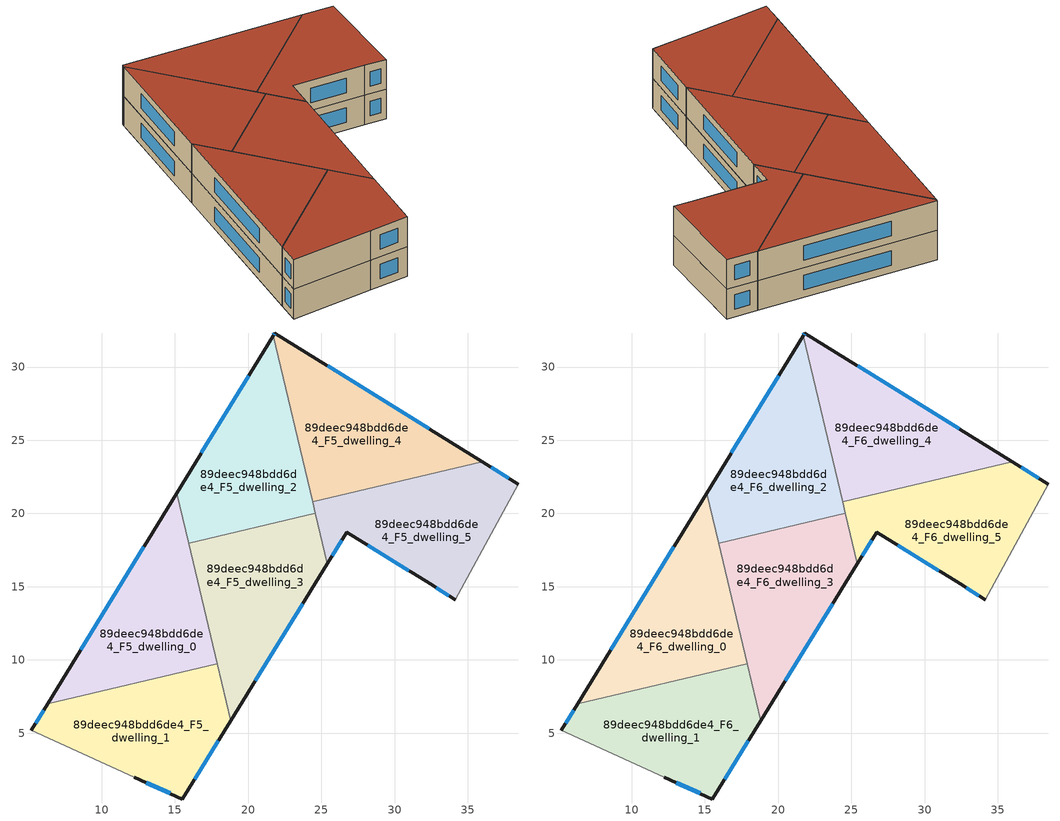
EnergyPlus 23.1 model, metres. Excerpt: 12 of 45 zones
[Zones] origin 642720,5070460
89deec948bdd6de4_F5_dwelling_0
 floor to 89deec948bdd6de4_F4_dwelling_0 (EU_floor_Construction): 15.12,21.4 17.87,9.75 6.31,7.02 z15
 wall outside (EU_wall_Construction): 15.12,21.4 6.31,7.02 z15:18
 wall to 89deec948bdd6de4_F5_dwelling_1 (EU_wall_Construction): 6.31,7.02 17.87,9.75 z15:18
 wall to 89deec948bdd6de4_F5_dwelling_3 (EU_wall_Construction): 17.87,9.75 15.93,17.97 z15:18
 wall to 89deec948bdd6de4_F5_dwelling_2 (EU_wall_Construction): 15.93,17.97 15.12,21.4 z15:18
 window (EU_Window_Construction): 12.87,17.72 8.56,10.69 z15.77:17.23
89deec948bdd6de4_F5_dwelling_1
 floor to 89deec948bdd6de4_F4_dwelling_1 (EU_floor_Construction): 17.87,9.75 18.8,5.85 15.51,0.5 12.2,2 5.2,5.21 6.31,7.02 z15
 wall outside (EU_wall_Construction): 12.2,2 15.51,0.5 18.8,5.85 / 6.31,7.02 5.2,5.21 z15:18
 wall adiabatic (EU_wall_Construction): 5.2,5.21 12.2,2 z15:18
 wall to 89deec948bdd6de4_F5_dwelling_3 (EU_wall_Construction): 18.8,5.85 17.87,9.75 z15:18
 window (EU_Window_Construction): 16.35,1.87 17.96,4.48 / 13.05,1.62 14.66,0.89 / 6.02,6.56 5.48,5.67 z15.77:17.23
89deec948bdd6de4_F5_dwelling_2
 floor to 89deec948bdd6de4_F4_dwelling_2 (EU_floor_Construction): 21.71,32.15 24.58,20.01 15.93,17.97 15.12,21.4 z15
 wall outside (EU_wall_Construction): 21.71,32.15 15.12,21.4 z15:18
 wall to 89deec948bdd6de4_F5_dwelling_3 (EU_wall_Construction): 15.93,17.97 24.58,20.01 z15:18
 wall to 89deec948bdd6de4_F5_dwelling_4 (EU_wall_Construction): 24.4,20.8 21.71,32.15 z15:18
 wall to 89deec948bdd6de4_F5_dwelling_5 (EU_wall_Construction): 24.58,20.01 24.4,20.8 z15:18
 window (EU_Window_Construction): 20.03,29.4 16.81,24.14 z15.77:17.23
89deec948bdd6de4_F5_dwelling_3
 floor to 89deec948bdd6de4_F4_dwelling_3 (EU_floor_Construction): 24.58,20.01 25.4,16.57 18.8,5.85 15.93,17.97 z15
 wall outside (EU_wall_Construction): 18.8,5.85 25.4,16.57 z15:18
 wall to 89deec948bdd6de4_F5_dwelling_5 (EU_wall_Construction): 25.4,16.57 24.58,20.01 z15:18
 window (EU_Window_Construction): 20.48,8.59 23.71,13.83 z15.77:17.23
89deec948bdd6de4_F5_dwelling_4
 floor to 89deec948bdd6de4_F4_dwelling_4 (EU_floor_Construction): 35.98,23.53 24.4,20.8 21.71,32.15 21.82,32.32 z15
 wall outside (EU_wall_Construction): 35.98,23.53 21.82,32.32 21.71,32.15 z15:18
 wall to 89deec948bdd6de4_F5_dwelling_5 (EU_wall_Construction): 24.4,20.8 35.98,23.53 z15:18
 window (EU_Window_Construction): 21.79,32.28 21.74,32.2 / 32.36,25.78 25.43,30.08 z15.77:17.23
89deec948bdd6de4_F5_dwelling_5
 floor to 89deec948bdd6de4_F4_dwelling_5 (EU_floor_Construction): 38.43,22.01 34.12,14.11 32.42,15.21 26.72,18.71 25.4,16.57 24.4,20.8 35.98,23.53 z15
 wall outside (EU_wall_Construction): 25.4,16.57 26.72,18.71 32.42,15.21 34.12,14.11 / 38.43,22.01 35.98,23.53 z15:18
 wall adiabatic (EU_wall_Construction): 34.12,14.11 38.43,22.01 z15:18
 window (EU_Window_Construction): 25.73,17.11 26.38,18.16 / 37.8,22.4 36.6,23.15 / 32.86,14.93 33.69,14.39 / 28.17,17.82 30.96,16.1 z15.77:17.23
89deec948bdd6de4_F6_dwelling_0
 floor to 89deec948bdd6de4_F5_dwelling_0 (EU_floor_Construction): 15.12,21.4 17.87,9.75 6.31,7.02 z18
 wall outside (EU_wall_Construction): 15.12,21.4 6.31,7.02 z18:21
 wall to 89deec948bdd6de4_F6_dwelling_1 (EU_wall_Construction): 6.31,7.02 17.87,9.75 z18:21
 wall to 89deec948bdd6de4_F6_dwelling_3 (EU_wall_Construction): 17.87,9.75 15.93,17.97 z18:21
 wall to 89deec948bdd6de4_F6_dwelling_2 (EU_wall_Construction): 15.93,17.97 15.12,21.4 z18:21
 window (EU_Window_Construction): 12.87,17.72 8.56,10.69 z18.77:20.23
 roof outside (EU_roof_Construction): 17.87,9.75 15.12,21.4 6.31,7.02 z21
89deec948bdd6de4_F6_dwelling_1
 floor to 89deec948bdd6de4_F5_dwelling_1 (EU_floor_Construction): 17.87,9.75 18.8,5.85 15.51,0.5 12.2,2 5.2,5.21 6.31,7.02 z18
 wall outside (EU_wall_Construction): 12.2,2 15.51,0.5 18.8,5.85 / 6.31,7.02 5.2,5.21 z18:21
 wall adiabatic (EU_wall_Construction): 5.2,5.21 12.2,2 z18:21
 wall to 89deec948bdd6de4_F6_dwelling_3 (EU_wall_Construction): 18.8,5.85 17.87,9.75 z18:21
 window (EU_Window_Construction): 16.35,1.87 17.96,4.48 / 13.05,1.62 14.66,0.89 / 6.02,6.56 5.48,5.67 z18.77:20.23
 roof outside (EU_roof_Construction): 15.51,0.5 18.8,5.85 17.87,9.75 6.31,7.02 5.2,5.21 12.2,2 z21
89deec948bdd6de4_F6_dwelling_2
 floor to 89deec948bdd6de4_F5_dwelling_2 (EU_floor_Construction): 21.71,32.15 24.58,20.01 15.93,17.97 15.12,21.4 z18
 wall outside (EU_wall_Construction): 21.71,32.15 15.12,21.4 z18:21
 wall to 89deec948bdd6de4_F6_dwelling_3 (EU_wall_Construction): 15.93,17.97 24.58,20.01 z18:21
 wall to 89deec948bdd6de4_F6_dwelling_4 (EU_wall_Construction): 24.4,20.8 21.71,32.15 z18:21
 wall to 89deec948bdd6de4_F6_dwelling_5 (EU_wall_Construction): 24.58,20.01 24.4,20.8 z18:21
 window (EU_Window_Construction): 20.03,29.4 16.81,24.14 z18.77:20.23
 roof outside (EU_roof_Construction): 24.58,20.01 21.71,32.15 15.12,21.4 15.93,17.97 z21
89deec948bdd6de4_F6_dwelling_3
 floor to 89deec948bdd6de4_F5_dwelling_3 (EU_floor_Construction): 24.58,20.01 25.4,16.57 18.8,5.85 15.93,17.97 z18
 wall outside (EU_wall_Construction): 18.8,5.85 25.4,16.57 z18:21
 wall to 89deec948bdd6de4_F6_dwelling_5 (EU_wall_Construction): 25.4,16.57 24.58,20.01 z18:21
 window (EU_Window_Construction): 20.48,8.59 23.71,13.83 z18.77:20.23
 roof outside (EU_roof_Construction): 18.8,5.85 25.4,16.57 24.58,20.01 15.93,17.97 z21
89deec948bdd6de4_F6_dwelling_4
 floor to 89deec948bdd6de4_F5_dwelling_4 (EU_floor_Construction): 35.98,23.53 24.4,20.8 21.71,32.15 21.82,32.32 z18
 wall outside (EU_wall_Construction): 35.98,23.53 21.82,32.32 21.71,32.15 z18:21
 wall to 89deec948bdd6de4_F6_dwelling_5 (EU_wall_Construction): 24.4,20.8 35.98,23.53 z18:21
 window (EU_Window_Construction): 21.79,32.28 21.74,32.2 / 32.36,25.78 25.43,30.08 z18.77:20.23
 roof outside (EU_roof_Construction): 35.98,23.53 21.82,32.32 21.71,32.15 24.4,20.8 z21
89deec948bdd6de4_F6_dwelling_5
 floor to 89deec948bdd6de4_F5_dwelling_5 (EU_floor_Construction): 38.43,22.01 34.12,14.11 32.42,15.21 26.72,18.71 25.4,16.57 24.4,20.8 35.98,23.53 z18
 wall outside (EU_wall_Construction): 25.4,16.57 26.72,18.71 32.42,15.21 34.12,14.11 / 38.43,22.01 35.98,23.53 z18:21
 wall adiabatic (EU_wall_Construction): 34.12,14.11 38.43,22.01 z18:21
 window (EU_Window_Construction): 25.73,17.11 26.38,18.16 / 37.8,22.4 36.6,23.15 / 32.86,14.93 33.69,14.39 / 28.17,17.82 30.96,16.1 z18.77:20.23
 roof outside (EU_roof_Construction): 34.12,14.11 38.43,22.01 35.98,23.53 24.4,20.8 25.4,16.57 26.72,18.71 32.42,15.21 z21
[Building]
EU S2 Campaign: North Axis=0; Terrain=City; Solar Distribution=FullExterior
[Site:Location]
Lyon-Bron: Latitude=45.75; Longitude=5; Time Zone=1; Elevation=198
[SizingPeriod:WeatherFileDays]
AnnualSizingPeriod: Begin Month=1; Begin Day of Month=1; End Month=12; End Day of Month=31; Day of Week for Start Day=Monday; Use Weather File Daylight Saving Period=No; Use Weather File Rain and Snow Indicators=No
[MATERIAL]
EU_InternalMass_Material: Roughness=MediumRough; Thickness=0.1; Conductivity=1; Density=1800; Specific Heat=900; Thermal Absorptance=0.9; Solar Absorptance=0.7; Visible Absorptance=0.7
[MATERIAL:NOMASS] Roughness=MediumRough; Thermal Absorptance=0.9; Solar Absorptance=0.7; Visible Absorptance=0.7
Name | Thermal Resistance
EU_wall_NoMass | 0.370959
EU_roof_NoMass | 0.369943
EU_floor_NoMass | 0.443696
[WINDOWMATERIAL:SIMPLEGLAZINGSYSTEM]
EU_Window_SimpleGlazing: UFactor=2.34218; Solar Heat Gain Coefficient=0.76; Visible Transmittance=0.76
[CONSTRUCTION]
EU_wall_Construction: EU_wall_NoMass
EU_roof_Construction: EU_roof_NoMass
EU_floor_Construction: EU_floor_NoMass
EU_Window_Construction: EU_Window_SimpleGlazing
EU_InternalMass_Construction: EU_InternalMass_Material
[ZONE] Type=1; Multiplier=1; Ceiling Height=autocalculate; Floor Area=autocalculate; Part of Total Floor Area=Yes
Name | Volume
89deec948bdd6de4_F5_dwelling_0; 89deec948bdd6de4_F6_dwelling_0 | 213.31
89deec948bdd6de4_F5_dwelling_1; 89deec948bdd6de4_F6_dwelling_1 | 213.277
89deec948bdd6de4_F5_dwelling_2; 89deec948bdd6de4_F6_dwelling_2 | 213.283
89deec948bdd6de4_F5_dwelling_3; 89deec948bdd6de4_F6_dwelling_3 | 213.282
89deec948bdd6de4_F5_dwelling_4; 89deec948bdd6de4_F6_dwelling_4 | 213.267
89deec948bdd6de4_F5_dwelling_5; 89deec948bdd6de4_F6_dwelling_5 | 213.292
[INTERNALMASS] Construction=EU_InternalMass_Construction
Name | Zone or ZoneList | Surface Area
89deec948bdd6de4_F5_dwelling_0_EU_InternalMass | 89deec948bdd6de4_F5_dwelling_0 | 71.1036
89deec948bdd6de4_F5_dwelling_1_EU_InternalMass | 89deec948bdd6de4_F5_dwelling_1 | 71.092
89deec948bdd6de4_F5_dwelling_2_EU_InternalMass | 89deec948bdd6de4_F5_dwelling_2 | 71.1
89deec948bdd6de4_F5_dwelling_3_EU_InternalMass | 89deec948bdd6de4_F5_dwelling_3 | 71.094
89deec948bdd6de4_F5_dwelling_4_EU_InternalMass | 89deec948bdd6de4_F5_dwelling_4 | 71.0891
89deec948bdd6de4_F5_dwelling_5_EU_InternalMass | 89deec948bdd6de4_F5_dwelling_5 | 71.0979
89deec948bdd6de4_F6_dwelling_0_EU_InternalMass | 89deec948bdd6de4_F6_dwelling_0 | 71.1036
89deec948bdd6de4_F6_dwelling_1_EU_InternalMass | 89deec948bdd6de4_F6_dwelling_1 | 71.092
89deec948bdd6de4_F6_dwelling_2_EU_InternalMass | 89deec948bdd6de4_F6_dwelling_2 | 71.1
89deec948bdd6de4_F6_dwelling_3_EU_InternalMass | 89deec948bdd6de4_F6_dwelling_3 | 71.094
89deec948bdd6de4_F6_dwelling_4_EU_InternalMass | 89deec948bdd6de4_F6_dwelling_4 | 71.0891
89deec948bdd6de4_F6_dwelling_5_EU_InternalMass | 89deec948bdd6de4_F6_dwelling_5 | 71.0979
[OTHEREQUIPMENT] Fuel Type=Electricity; Design Level Calculation Method=Watts/Area; Power per Zone Floor Area=1; Fraction Latent=0; Fraction Radiant=0; Fraction Lost=0; Carbon Dioxide Generation Rate=0; EndUse Subcategory=EU_Step8_InternalGains
Name | Zone or ZoneList or Space or SpaceList | Schedule
EU_Step8_InternalGain_89deec948bdd6de4_F5_dwelling_0_f000 | 89deec948bdd6de4_F5_dwelling_0 | EU_Step8_GainSchedule_89deec948bdd6de4_F5_dwelling_0_f000
EU_Step8_InternalGain_89deec948bdd6de4_F5_dwelling_1_f000 | 89deec948bdd6de4_F5_dwelling_1 | EU_Step8_GainSchedule_89deec948bdd6de4_F5_dwelling_1_f000
EU_Step8_InternalGain_89deec948bdd6de4_F5_dwelling_2_f000 | 89deec948bdd6de4_F5_dwelling_2 | EU_Step8_GainSchedule_89deec948bdd6de4_F5_dwelling_2_f000
EU_Step8_InternalGain_89deec948bdd6de4_F5_dwelling_3_f000 | 89deec948bdd6de4_F5_dwelling_3 | EU_Step8_GainSchedule_89deec948bdd6de4_F5_dwelling_3_f000
EU_Step8_InternalGain_89deec948bdd6de4_F5_dwelling_4_f000 | 89deec948bdd6de4_F5_dwelling_4 | EU_Step8_GainSchedule_89deec948bdd6de4_F5_dwelling_4_f000
EU_Step8_InternalGain_89deec948bdd6de4_F5_dwelling_5_f000 | 89deec948bdd6de4_F5_dwelling_5 | EU_Step8_GainSchedule_89deec948bdd6de4_F5_dwelling_5_f000
EU_Step8_InternalGain_89deec948bdd6de4_F6_dwelling_0_f000 | 89deec948bdd6de4_F6_dwelling_0 | EU_Step8_GainSchedule_89deec948bdd6de4_F6_dwelling_0_f000
EU_Step8_InternalGain_89deec948bdd6de4_F6_dwelling_1_f000 | 89deec948bdd6de4_F6_dwelling_1 | EU_Step8_GainSchedule_89deec948bdd6de4_F6_dwelling_1_f000
EU_Step8_InternalGain_89deec948bdd6de4_F6_dwelling_2_f000 | 89deec948bdd6de4_F6_dwelling_2 | EU_Step8_GainSchedule_89deec948bdd6de4_F6_dwelling_2_f000
EU_Step8_InternalGain_89deec948bdd6de4_F6_dwelling_3_f000 | 89deec948bdd6de4_F6_dwelling_3 | EU_Step8_GainSchedule_89deec948bdd6de4_F6_dwelling_3_f000
EU_Step8_InternalGain_89deec948bdd6de4_F6_dwelling_4_f000 | 89deec948bdd6de4_F6_dwelling_4 | EU_Step8_GainSchedule_89deec948bdd6de4_F6_dwelling_4_f000
EU_Step8_InternalGain_89deec948bdd6de4_F6_dwelling_5_f000 | 89deec948bdd6de4_F6_dwelling_5 | EU_Step8_GainSchedule_89deec948bdd6de4_F6_dwelling_5_f000
[ZONEVENTILATION:DESIGNFLOWRATE] Schedule=EU_AlwaysOn; Design Flow Rate Calculation Method=AirChanges/Hour; Air Changes per Hour=0.44192; Ventilation Type=Natural; Fan Pressure Rise=0; Fan Total Efficiency=1; Constant Term Coefficient=1; Temperature Term Coefficient=0; Velocity Term Coefficient=0; Velocity Squared Term Coefficient=0; Minimum Indoor Temperature=-100; Maximum Indoor Temperature=100; Delta Temperature=-100; Minimum Outdoor Temperature=-100; Maximum Outdoor Temperature=100; Maximum Wind Speed=40
Name | Zone or ZoneList or Space or SpaceList
EU_ConstantAir_89deec948bdd6de4_F5_dwelling_0 | 89deec948bdd6de4_F5_dwelling_0
EU_ConstantAir_89deec948bdd6de4_F5_dwelling_1 | 89deec948bdd6de4_F5_dwelling_1
EU_ConstantAir_89deec948bdd6de4_F5_dwelling_2 | 89deec948bdd6de4_F5_dwelling_2
EU_ConstantAir_89deec948bdd6de4_F5_dwelling_3 | 89deec948bdd6de4_F5_dwelling_3
EU_ConstantAir_89deec948bdd6de4_F5_dwelling_4 | 89deec948bdd6de4_F5_dwelling_4
EU_ConstantAir_89deec948bdd6de4_F5_dwelling_5 | 89deec948bdd6de4_F5_dwelling_5
EU_ConstantAir_89deec948bdd6de4_F6_dwelling_0 | 89deec948bdd6de4_F6_dwelling_0
EU_ConstantAir_89deec948bdd6de4_F6_dwelling_1 | 89deec948bdd6de4_F6_dwelling_1
EU_ConstantAir_89deec948bdd6de4_F6_dwelling_2 | 89deec948bdd6de4_F6_dwelling_2
EU_ConstantAir_89deec948bdd6de4_F6_dwelling_3 | 89deec948bdd6de4_F6_dwelling_3
EU_ConstantAir_89deec948bdd6de4_F6_dwelling_4 | 89deec948bdd6de4_F6_dwelling_4
EU_ConstantAir_89deec948bdd6de4_F6_dwelling_5 | 89deec948bdd6de4_F6_dwelling_5
[HVACTEMPLATE:THERMOSTAT] Constant Heating Setpoint=20; Constant Cooling Setpoint=50
EU_HeatOnly_89deec948bdd6de4_F1_dwelling_0; EU_HeatOnly_89deec948bdd6de4_F1_dwelling_1; EU_HeatOnly_89deec948bdd6de4_F1_dwelling_2; EU_HeatOnly_89deec948bdd6de4_F1_dwelling_3; EU_HeatOnly_89deec948bdd6de4_F1_dwelling_4; EU_HeatOnly_89deec948bdd6de4_F1_dwelling_5; EU_HeatOnly_89deec948bdd6de4_F1_dwelling_6; EU_HeatOnly_89deec948bdd6de4_F2_dwelling_0; EU_HeatOnly_89deec948bdd6de4_F2_dwelling_1; EU_HeatOnly_89deec948bdd6de4_F2_dwelling_2; EU_HeatOnly_89deec948bdd6de4_F2_dwelling_3; EU_HeatOnly_89deec948bdd6de4_F2_dwelling_4; EU_HeatOnly_89deec948bdd6de4_F2_dwelling_5; EU_HeatOnly_89deec948bdd6de4_F2_dwelling_6; EU_HeatOnly_89deec948bdd6de4_F3_dwelling_0; EU_HeatOnly_89deec948bdd6de4_F3_dwelling_1; EU_HeatOnly_89deec948bdd6de4_F3_dwelling_2; EU_HeatOnly_89deec948bdd6de4_F3_dwelling_3; EU_HeatOnly_89deec948bdd6de4_F3_dwelling_4; EU_HeatOnly_89deec948bdd6de4_F3_dwelling_5; EU_HeatOnly_89deec948bdd6de4_F4_dwelling_0; EU_HeatOnly_89deec948bdd6de4_F4_dwelling_1; EU_HeatOnly_89deec948bdd6de4_F4_dwelling_2; EU_HeatOnly_89deec948bdd6de4_F4_dwelling_3; EU_HeatOnly_89deec948bdd6de4_F4_dwelling_4; EU_HeatOnly_89deec948bdd6de4_F4_dwelling_5; EU_HeatOnly_89deec948bdd6de4_F5_dwelling_0; EU_HeatOnly_89deec948bdd6de4_F5_dwelling_1; EU_HeatOnly_89deec948bdd6de4_F5_dwelling_2; EU_HeatOnly_89deec948bdd6de4_F5_dwelling_3; EU_HeatOnly_89deec948bdd6de4_F5_dwelling_4; EU_HeatOnly_89deec948bdd6de4_F5_dwelling_5; EU_HeatOnly_89deec948bdd6de4_F6_dwelling_0; EU_HeatOnly_89deec948bdd6de4_F6_dwelling_1; EU_HeatOnly_89deec948bdd6de4_F6_dwelling_2; EU_HeatOnly_89deec948bdd6de4_F6_dwelling_3; EU_HeatOnly_89deec948bdd6de4_F6_dwelling_4; EU_HeatOnly_89deec948bdd6de4_F6_dwelling_5
[HVACTEMPLATE:ZONE:IDEALLOADSAIRSYSTEM] System Availability Schedule=EU_AlwaysOn; Maximum Heating Supply Air Temperature=50; Minimum Cooling Supply Air Temperature=13; Maximum Heating Supply Air Humidity Ratio=0.0156; Minimum Cooling Supply Air Humidity Ratio=0.0077; Heating Limit=NoLimit; Cooling Limit=NoLimit; Heating Availability Schedule=EU_AlwaysOn; Cooling Availability Schedule=EU_CoolingOff; Dehumidification Control Type=ConstantSensibleHeatRatio; Cooling Sensible Heat Ratio=0.7; Dehumidification Setpoint=60; Humidification Control Type=None; Humidification Setpoint=30; Outdoor Air Method=None; Outdoor Air Flow Rate per Person=0.00944; Outdoor Air Flow Rate per Zone Floor Area=0; Outdoor Air Flow Rate per Zone=0; Demand Controlled Ventilation Type=None; Outdoor Air Economizer Type=NoEconomizer; Heat Recovery Type=None; Sensible Heat Recovery Effectiveness=0.7; Latent Heat Recovery Effectiveness=0.65
Name | Template Thermostat
89deec948bdd6de4_F5_dwelling_0 | EU_HeatOnly_89deec948bdd6de4_F5_dwelling_0
89deec948bdd6de4_F5_dwelling_1 | EU_HeatOnly_89deec948bdd6de4_F5_dwelling_1
89deec948bdd6de4_F5_dwelling_2 | EU_HeatOnly_89deec948bdd6de4_F5_dwelling_2
89deec948bdd6de4_F5_dwelling_3 | EU_HeatOnly_89deec948bdd6de4_F5_dwelling_3
89deec948bdd6de4_F5_dwelling_4 | EU_HeatOnly_89deec948bdd6de4_F5_dwelling_4
89deec948bdd6de4_F5_dwelling_5 | EU_HeatOnly_89deec948bdd6de4_F5_dwelling_5
89deec948bdd6de4_F6_dwelling_0 | EU_HeatOnly_89deec948bdd6de4_F6_dwelling_0
89deec948bdd6de4_F6_dwelling_1 | EU_HeatOnly_89deec948bdd6de4_F6_dwelling_1
89deec948bdd6de4_F6_dwelling_2 | EU_HeatOnly_89deec948bdd6de4_F6_dwelling_2
89deec948bdd6de4_F6_dwelling_3 | EU_HeatOnly_89deec948bdd6de4_F6_dwelling_3
89deec948bdd6de4_F6_dwelling_4 | EU_HeatOnly_89deec948bdd6de4_F6_dwelling_4
89deec948bdd6de4_F6_dwelling_5 | EU_HeatOnly_89deec948bdd6de4_F6_dwelling_5
[SIZING:ZONE] Zone Cooling Design Supply Air Temperature Input Method=SupplyAirTemperature; Zone Cooling Design Supply Air Temperature=13; Zone Heating Design Supply Air Temperature Input Method=SupplyAirTemperature; Zone Heating Design Supply Air Temperature=50; Zone Cooling Design Supply Air Humidity Ratio=0.008; Zone Heating Design Supply Air Humidity Ratio=0.008; Cooling Design Air Flow Method=DesignDay; Cooling Design Air Flow Rate=0; Cooling Minimum Air Flow per Zone Floor Area=0.000762; Cooling Minimum Air Flow=0; Cooling Minimum Air Flow Fraction=0.2; Heating Design Air Flow Method=DesignDay; Heating Design Air Flow Rate=0; Heating Maximum Air Flow per Zone Floor Area=0.002032; Heating Maximum Air Flow=0.141576; Heating Maximum Air Flow Fraction=0.3; Account for Dedicated Outdoor Air System=No; Dedicated Outdoor Air System Control Strategy=NeutralSupplyAir; Dedicated Outdoor Air Low Setpoint Temperature for Design=autosize; Dedicated Outdoor Air High Setpoint Temperature for Design=autosize; Zone Load Sizing Method=Sensible Load Only No Latent Load; Zone Latent Cooling Design Supply Air Humidity Ratio Input Method=HumidityRatioDifference; Zone Cooling Design Supply Air Humidity Ratio Difference=0.005; Zone Latent Heating Design Supply Air Humidity Ratio Input Method=HumidityRatioDifference; Zone Humidification Design Supply Air Humidity Ratio Difference=0.005
89deec948bdd6de4_F5_dwelling_0; 89deec948bdd6de4_F5_dwelling_1; 89deec948bdd6de4_F5_dwelling_2; 89deec948bdd6de4_F5_dwelling_3; 89deec948bdd6de4_F5_dwelling_4; 89deec948bdd6de4_F5_dwelling_5; 89deec948bdd6de4_F6_dwelling_0; 89deec948bdd6de4_F6_dwelling_1; 89deec948bdd6de4_F6_dwelling_2; 89deec948bdd6de4_F6_dwelling_3; 89deec948bdd6de4_F6_dwelling_4; 89deec948bdd6de4_F6_dwelling_5
[SCHEDULE:CONSTANT]
Name | Hourly Value
EU_AlwaysOn | 1
EU_CoolingOff | 0
[SCHEDULE:FILE] Column Number=1; Rows to Skip at Top=0; Number of Hours of Data=8760; Column Separator=Comma; Interpolate to Timestep=No; Minutes per Item=60; Adjust Schedule for Daylight Savings=Yes
Name | File
EU_Step8_GainSchedule_89deec948bdd6de4_F5_dwelling_0_f000 | ../../schedules/89deec948bdd6de4/89deec948bdd6de4_F5_dwelling_0_f000_gain.csv
EU_Step8_GainSchedule_89deec948bdd6de4_F5_dwelling_1_f000 | ../../schedules/89deec948bdd6de4/89deec948bdd6de4_F5_dwelling_1_f000_gain.csv
EU_Step8_GainSchedule_89deec948bdd6de4_F5_dwelling_2_f000 | ../../schedules/89deec948bdd6de4/89deec948bdd6de4_F5_dwelling_2_f000_gain.csv
EU_Step8_GainSchedule_89deec948bdd6de4_F5_dwelling_3_f000 | ../../schedules/89deec948bdd6de4/89deec948bdd6de4_F5_dwelling_3_f000_gain.csv
EU_Step8_GainSchedule_89deec948bdd6de4_F5_dwelling_4_f000 | ../../schedules/89deec948bdd6de4/89deec948bdd6de4_F5_dwelling_4_f000_gain.csv
EU_Step8_GainSchedule_89deec948bdd6de4_F5_dwelling_5_f000 | ../../schedules/89deec948bdd6de4/89deec948bdd6de4_F5_dwelling_5_f000_gain.csv
EU_Step8_GainSchedule_89deec948bdd6de4_F6_dwelling_0_f000 | ../../schedules/89deec948bdd6de4/89deec948bdd6de4_F6_dwelling_0_f000_gain.csv
EU_Step8_GainSchedule_89deec948bdd6de4_F6_dwelling_1_f000 | ../../schedules/89deec948bdd6de4/89deec948bdd6de4_F6_dwelling_1_f000_gain.csv
EU_Step8_GainSchedule_89deec948bdd6de4_F6_dwelling_2_f000 | ../../schedules/89deec948bdd6de4/89deec948bdd6de4_F6_dwelling_2_f000_gain.csv
EU_Step8_GainSchedule_89deec948bdd6de4_F6_dwelling_3_f000 | ../../schedules/89deec948bdd6de4/89deec948bdd6de4_F6_dwelling_3_f000_gain.csv
EU_Step8_GainSchedule_89deec948bdd6de4_F6_dwelling_4_f000 | ../../schedules/89deec948bdd6de4/89deec948bdd6de4_F6_dwelling_4_f000_gain.csv
EU_Step8_GainSchedule_89deec948bdd6de4_F6_dwelling_5_f000 | ../../schedules/89deec948bdd6de4/89deec948bdd6de4_F6_dwelling_5_f000_gain.csv
